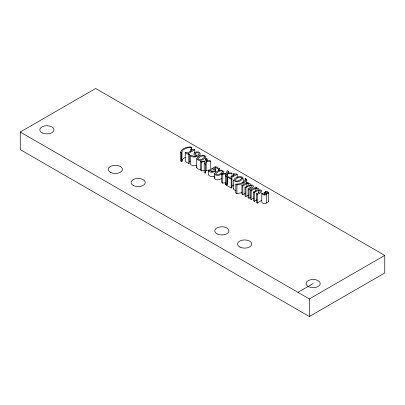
<?xml version="1.0" encoding="UTF-8"?>
<svg xmlns="http://www.w3.org/2000/svg" width="405" height="405" viewBox="0 0 405 405"><rect width="100%" height="100%" fill="white"/><g stroke="black" fill="none" stroke-linecap="round" stroke-linejoin="round"><path stroke-width="0.61" d="M191.342 147.486L190.234 146.843L185.951 147.531L182.928 148.999L181.47 150.366L180.67 152.361L180.67 161.144L181.784 161.787L181.901 152.072L182.685 150.538A8.606 4.971 0 0 1 184.493 149.05C186.315 148.346 192.183 145.527 191.342 149.364M181.83 161.762L182.685 159.322A8.606 4.971 0 0 1 184.493 157.834L185.318 157.413M245.319 178.701L244.833 180.615L243.39 182.149L240.079 183.667L235.806 184.194L236.92 184.837C240.555 184.639 245.582 183.475 246.478 179.314L245.364 178.671L245.319 179.957M265.169 192.891L265.169 191.636L266.019 191.145L268.307 192.223L268.485 193.053C268.125 194.263 265.483 192.815 266.495 194.122L266.394 203.209C265.012 204.429 262.794 203.599 261.777 202.292L261.777 193.509C262.961 192.127 263.903 195.655 265.462 194.02L265.361 193.565L264.293 192.896L264.293 194.78M268.55 192.659L268.485 201.837L267.7 202.338L266.201 202.298M196.658 158.851C198.055 155.945 203.933 153.313 206.008 156.765C204.606 159.676 198.749 162.299 196.658 158.851L196.658 167.635C197.068 169.062 198.936 169.401 200.232 169.249M196.658 167.635L197.027 166.774M221.55 178.504C219.925 179.425 217.956 180.291 216.078 179.633C213.435 178.777 214.26 174.925 214.923 172.96C217.019 170.859 221.945 168.379 223.904 171.74L223.53 172.606L222.396 173.583M214.554 178.215L214.923 177.355M235.837 190.593L234.08 189.778L233.67 189.003L233.67 180.22C234.53 178.003 237.32 177.086 239.456 176.514C243.268 175.891 243.754 179.41 243.02 182.528M233.67 189.003L233.756 188.583M243.02 178.134C241.613 181.045 235.756 183.662 233.67 180.22M207.056 160.901L207.056 159.018L205.932 158.37L205.062 161.023L200.485 161.489L200.485 170.277L201.523 170.875L204.358 170.54M205.315 173.062L205.315 164.278L206.196 161.605L210.742 161.144L210.742 169.928L206.196 170.389L205.315 173.062L204.196 172.414L204.196 163.63L204.925 161.686L201.523 162.086L200.485 161.489M225.58 182.792L222.74 183.126L221.707 182.528L221.707 173.74L222.74 174.337L226.147 173.937L225.413 175.881L225.413 184.665L226.537 185.313L226.537 176.529L227.418 173.856L231.964 173.396L231.964 176.534M226.537 185.313L227.418 182.64L227.418 173.856M266.495 194.122L266.394 194.425C265.012 195.64 262.794 194.815 261.777 193.509M207.056 159.018L206.332 160.942L209.704 160.547L210.742 161.144M221.707 173.74L226.284 173.274L227.154 170.621L228.273 171.269L227.549 173.193L230.921 172.798L231.964 173.396M225.413 184.665L225.782 183.693M261.919 200.156L257.347 203.102L256.431 202.576L256.431 193.792C258.461 192.952 263.377 190.254 258.284 190.198L254.264 192.537L253.353 192.01L253.353 200.799L254.264 201.326L256.816 199.852M250.518 197.397L248.989 198.278L248.078 197.751L248.078 188.968C250.103 188.128 255.018 185.429 249.925 185.374L245.911 187.718L244.995 187.186L244.995 195.974L245.911 196.501L248.462 195.028M20.25 132.03L95.656 88.493L384.75 255.398L384.75 272.97L309.344 316.507L20.25 149.602L20.25 132.03L309.344 298.936L384.75 255.398M180.67 152.361L181.83 152.974M194.744 152.933L194.744 149.794L188.224 153.561L189.51 154.3L189.51 163.083L188.77 163.509L185.242 161.473L185.242 152.69L185.981 152.265L187.292 153.019L192.142 150.22L190.831 149.465L190.831 151.348M190.831 149.465L191.489 149.081L192.795 149.592L193.99 149.359L194.744 149.794M185.242 152.69L188.77 154.725L189.51 154.3M190.492 155.763C192.198 154.872 194.582 157.707 196.708 155.712C190.148 154.907 196.385 150.123 199.579 152.447C203.042 156.112 192.456 158.649 190.492 155.763L190.492 164.546L192.952 165.746L196.744 165.402M189.312 161.716L190.401 161.089M214.685 176.064C212.63 177.248 209.709 176.747 208.337 174.752L208.337 170.358C209.896 168.758 210.782 172.773 212.934 171.431C215.617 170.93 213.556 168.769 211.876 168.657L211.876 171.796M211.876 168.657L215.602 166.506L219.571 168.799L219.571 170.682M219.571 168.799L218.72 169.29L215.693 167.538L213.769 168.647C219.333 171.32 209.684 174.352 208.337 170.358M237.183 177.436L237.183 174.297L230.663 178.063L231.949 178.802L231.949 187.586L231.209 188.011L227.681 185.976L227.681 177.193L228.42 176.767L229.731 177.522L234.581 174.722L233.27 173.968L233.27 175.851M233.27 173.968L233.928 173.583L235.234 174.094L236.434 173.861L237.183 174.297M227.681 177.193L231.209 179.228L231.949 178.802M231.751 186.219L233.923 184.964M245.364 193.261L242.828 194.724L241.917 194.192L241.917 185.409L247.344 182.275L248.255 182.802L247.652 183.151L249.44 183.369L250.29 183.87L250.376 184.938C256.335 184.832 252.644 188.436 248.989 189.494L248.078 188.968M241.917 185.409L242.828 185.935L246.883 183.597C251.53 183.404 247.273 186.821 244.995 187.186M241.977 192.648L236.92 193.62L235.852 192.947M253.717 198.085L251.186 199.543L250.27 199.017L250.27 190.234L255.697 187.1L256.613 187.626L256.011 187.976L257.793 188.193L258.648 188.695L258.729 189.758C264.693 189.656 261.002 193.261 257.347 194.319L256.431 193.792M250.27 190.234L251.186 190.76L255.236 188.421C259.889 188.229 255.626 191.646 253.353 192.01M264.293 192.896L264.966 192.507L265.994 193.048L267.148 192.972A0.825 0.476 0 0 0 267.29 192.365L265.169 191.636M297.928 292.349L313.146 283.566M221.55 174.115C219.611 175.411 215.799 176.484 214.554 173.826M204.196 163.63L205.315 164.278M225.413 175.881L226.537 176.529M268.307 201.012L268.55 201.442M266.399 202.601L266.495 202.905M309.344 298.936L309.344 316.507M265.25 191.681L265.25 192.937M258.284 190.198L258.284 192.709M257.347 194.319L257.347 203.102M255.236 188.421L255.236 191.56M254.264 192.537L254.264 201.326M251.186 190.76L251.186 199.543M249.925 185.374L249.925 187.885M248.989 189.494L248.989 198.278M246.883 183.597L246.883 186.735M246.478 179.314L246.478 183.08M245.911 187.718L245.911 196.501M245.364 178.671L245.364 179.926M242.828 185.935L242.828 194.724M236.92 184.837L236.92 193.62M235.852 184.164L235.806 192.977M231.209 179.228L231.209 188.011M228.273 171.269L228.273 173.153M226.147 173.937L226.147 175.193M222.74 174.337L222.74 183.126M218.72 169.29L218.72 170.546M215.693 167.538L215.693 171.933M206.196 161.605L206.196 170.389M205.932 158.37L205.932 159.626M201.523 162.086L201.523 170.875M191.297 147.511L191.297 149.394M188.77 154.725L188.77 163.509M181.784 153.004L181.784 161.787M195.048 153.854L195.706 154.796L197.402 155.317C202.039 153.515 196.536 151.06 195.048 153.854M204.773 156.593L204.763 156.856C203.29 158.471 199.903 161.013 197.898 159.013L197.913 158.735C199.407 157.135 202.753 154.619 204.773 156.593M222.669 171.563L222.659 171.831C221.181 173.446 217.794 175.988 215.794 173.983L215.809 173.71C217.303 172.105 220.649 169.589 222.669 171.563M241.78 177.957L241.77 178.225C240.297 179.84 236.91 182.382 234.905 180.377L234.92 180.103C236.414 178.499 239.76 175.983 241.78 177.957M308.483 286.659A7.103 4.101 0 0 0 320.117 284.345A7.103 4.101 0 0 0 310.837 279.688A7.103 4.101 0 0 0 308.483 286.659M240.018 247.126A7.103 4.101 0 0 0 251.647 244.817A7.103 4.101 0 0 0 242.367 240.155A7.103 4.101 0 0 0 240.018 247.126M217.191 233.948A7.103 4.101 0 0 0 228.825 231.64A7.103 4.101 0 0 0 219.545 226.982A7.103 4.101 0 0 0 217.191 233.948M133.508 185.637A7.103 4.101 0 0 0 145.137 183.323A7.103 4.101 0 0 0 135.857 178.666A7.103 4.101 0 0 0 133.508 185.637M110.686 172.459A7.103 4.101 0 0 0 122.315 170.151A7.103 4.101 0 0 0 113.035 165.488A7.103 4.101 0 0 0 110.686 172.459M42.216 132.926A7.103 4.101 0 0 0 53.845 130.618A7.103 4.101 0 0 0 44.565 125.96A7.103 4.101 0 0 0 42.216 132.926"/></g></svg>
